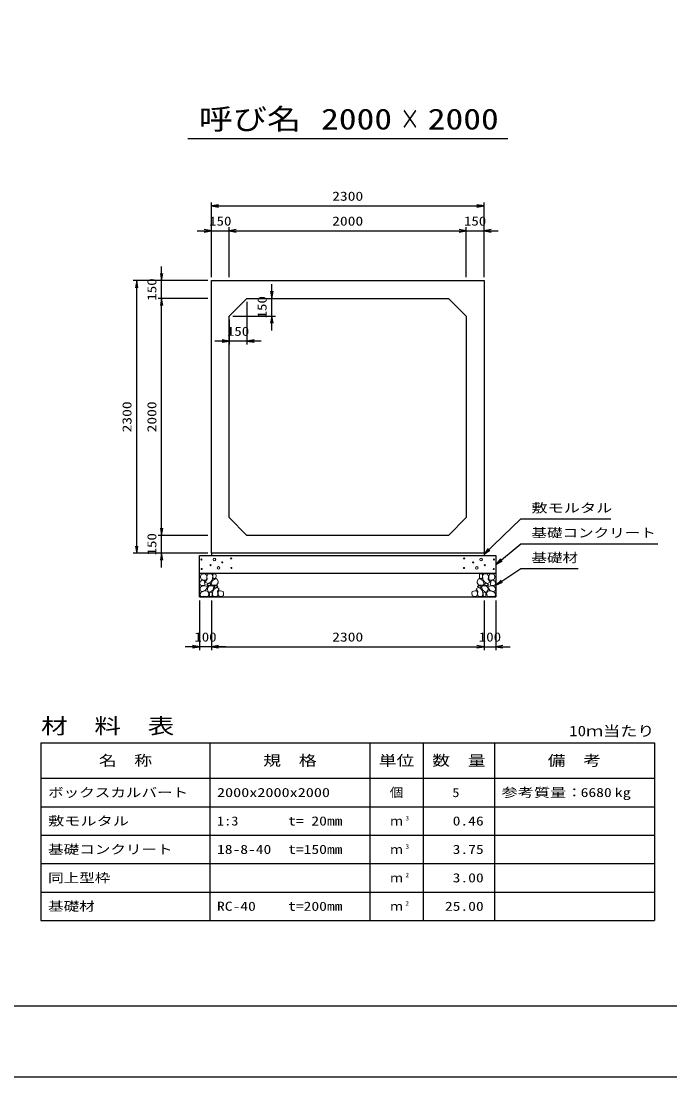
# Model space of a CAD drawing. Units: millimetres at full size. Extents: x 0 to 25230, y 0 to 17820.
# Drawn here: x 14960 to 20433, y 0 to 8910 of the extents above; entities that cross this region are included whole.
import ezdxf
from ezdxf.enums import TextEntityAlignment as Align

# ---------------------------------------------------------------- set-up
doc = ezdxf.new("R2010")
doc.units = ezdxf.units.MM
for name, color, linetype, lineweight in [('D-DCR-HCHn', 4, 'Continuous', 9), ('D-MTR-FRAM', 7, 'Continuous', 25), ('D-MTR-LINE', 7, 'Continuous', 25), ('D-STR-DIM', 7, 'Continuous', 25), ('D-STR-STRn', 1, 'Continuous', 25), ('D-STR-TXT', 7, 'Continuous', 25), ('D-TTL', 2, 'Continuous', 25), ('D-TTL-TXT', 7, 'Continuous', 25)]:
    doc.layers.add(name, color=color, linetype=linetype, lineweight=lineweight)
doc.layers.add('D-MTR', color=7, linetype='Continuous')
doc.layers.add('D-MTR-TXT', color=7, linetype='Continuous')
doc.styles.add('ＭＳ ゴシック', font='')
doc.styles.get('ＭＳ ゴシック').set_extended_font_data('MS Gothic')

# ---------------------------------------------------------------- blocks, each defined once
blk = doc.blocks.new('open_arrow')
at = {"color": 0, "linetype": 'Continuous', "lineweight": -2}
blk.add_lwpolyline([(7.5, 1.25), (0, 0), (7.5, -1.25)], dxfattribs=at)

msp = doc.modelspace()

# ---------------------------------------------------------------- linework, layer by layer
at = {"layer": 'D-DCR-HCHn'}
for points in [[(16472.281, 4183.808), (16465.346, 4163.005), (16474.592, 4149.136), (16497.707, 4146.824), (16513.488, 4153.599), (16506.952, 4169.939), (16511.575, 4179.185), (16502.33, 4188.431), (16488.461, 4193.053)], [(16516.198, 4241.594), (16495.395, 4246.217), (16476.904, 4236.971), (16474.592, 4216.168), (16479.215, 4199.988), (16502.33, 4193.053), (16518.51, 4193.053), (16525.444, 4204.611), (16525.444, 4230.037)], [(16534.69, 4243.906), (16527.756, 4223.102), (16530.067, 4199.988), (16513.887, 4174.562), (16534.69, 4163.005), (16557.805, 4174.562), (16571.673, 4193.053), (16576.296, 4223.102), (16571.673, 4239.283), (16557.805, 4246.217)], [(16573.985, 4188.431), (16562.427, 4160.693), (16571.673, 4149.136), (16599.411, 4149.136), (16610.968, 4153.759), (16622.525, 4169.939), (16622.525, 4183.808), (16610.968, 4202.299), (16597.099, 4204.611)], [(16578.608, 4239.283), (16578.608, 4211.545), (16590.165, 4204.611), (16601.722, 4211.545), (16604.034, 4227.725), (16601.722, 4241.594), (16585.542, 4246.217)], [(18856.015, 4188.431), (18867.573, 4160.693), (18858.327, 4149.136), (18830.589, 4149.136), (18819.032, 4153.759), (18807.475, 4169.939), (18807.475, 4183.808), (18819.032, 4202.299), (18832.901, 4204.611)], [(18851.392, 4239.283), (18851.392, 4211.545), (18839.835, 4204.611), (18828.278, 4211.545), (18825.966, 4227.725), (18828.278, 4241.594), (18844.458, 4246.217)], [(18895.31, 4243.906), (18902.244, 4223.102), (18899.933, 4199.988), (18916.113, 4174.562), (18895.31, 4163.005), (18872.195, 4174.562), (18858.327, 4193.053), (18853.704, 4223.102), (18858.327, 4239.283), (18872.195, 4246.217)], [(18913.802, 4241.594), (18934.605, 4246.217), (18953.096, 4236.971), (18955.408, 4216.168), (18950.785, 4199.988), (18927.67, 4193.053), (18911.49, 4193.053), (18904.556, 4204.611), (18904.556, 4230.037)], [(18957.719, 4183.808), (18964.654, 4163.005), (18955.408, 4149.136), (18932.293, 4146.824), (18916.512, 4153.599), (18923.048, 4169.939), (18918.425, 4179.185), (18927.67, 4188.431), (18941.539, 4193.053)], [(16516.155, 4107.009), (16533.277, 4132.692), (16531.137, 4139.112), (16507.594, 4145.533), (16486.192, 4143.393), (16471.21, 4130.551), (16469.07, 4115.57), (16471.21, 4100.588), (16488.332, 4096.308)], [(16524.716, 4053.503), (16539.698, 4059.924), (16543.978, 4081.326), (16535.417, 4096.308), (16520.435, 4100.588), (16501.173, 4098.448), (16479.771, 4089.887), (16469.07, 4077.045), (16469.07, 4062.064), (16475.49, 4053.503), (16501.173, 4055.643)], [(16539.313, 4163.005), (16527.756, 4153.759), (16532.379, 4146.824), (16548.559, 4146.824), (16555.493, 4149.136), (16560.116, 4158.382), (16553.182, 4165.316)], [(16576.082, 4107.009), (16586.783, 4132.692), (16578.222, 4143.393), (16552.539, 4143.393), (16541.838, 4139.112), (16531.137, 4124.131), (16531.137, 4111.289), (16541.838, 4094.167), (16554.679, 4092.027)], [(16612.466, 4055.643), (16618.886, 4074.905), (16616.746, 4096.308), (16631.728, 4119.85), (16612.466, 4130.551), (16591.063, 4119.85), (16578.222, 4102.728), (16573.941, 4074.905), (16578.222, 4059.924), (16591.063, 4053.503)], [(16608.185, 4130.551), (16618.886, 4139.112), (16614.606, 4145.533), (16599.624, 4145.533), (16593.204, 4143.393), (16588.923, 4134.832), (16595.344, 4128.411)], [(16629.588, 4057.783), (16648.85, 4053.503), (16665.972, 4062.064), (16668.112, 4081.326), (16663.831, 4096.308), (16642.429, 4102.728), (16627.447, 4102.728), (16621.027, 4092.027), (16621.027, 4068.484)], [(18800.412, 4057.783), (18781.15, 4053.503), (18764.028, 4062.064), (18761.888, 4081.326), (18766.169, 4096.308), (18787.571, 4102.728), (18802.553, 4102.728), (18808.973, 4092.027), (18808.973, 4068.484)], [(18817.534, 4055.643), (18811.114, 4074.905), (18813.254, 4096.308), (18798.272, 4119.85), (18817.534, 4130.551), (18838.937, 4119.85), (18851.778, 4102.728), (18856.059, 4074.905), (18851.778, 4059.924), (18838.937, 4053.503)], [(18821.815, 4130.551), (18811.114, 4139.112), (18815.394, 4145.533), (18830.376, 4145.533), (18836.796, 4143.393), (18841.077, 4134.832), (18834.656, 4128.411)], [(18853.918, 4107.009), (18843.217, 4132.692), (18851.778, 4143.393), (18877.461, 4143.393), (18888.162, 4139.112), (18898.863, 4124.131), (18898.863, 4111.289), (18888.162, 4094.167), (18875.321, 4092.027)], [(18890.687, 4163.005), (18902.244, 4153.759), (18897.621, 4146.824), (18881.441, 4146.824), (18874.507, 4149.136), (18869.884, 4158.382), (18876.818, 4165.316)], [(18905.284, 4053.503), (18890.302, 4059.924), (18886.022, 4081.326), (18894.583, 4096.308), (18909.565, 4100.588), (18928.827, 4098.448), (18950.229, 4089.887), (18960.93, 4077.045), (18960.93, 4062.064), (18954.51, 4053.503), (18928.827, 4055.643)], [(18913.845, 4107.009), (18896.723, 4132.692), (18898.863, 4139.112), (18922.406, 4145.533), (18943.808, 4143.393), (18958.79, 4130.551), (18960.93, 4115.57), (18958.79, 4100.588), (18941.668, 4096.308)], [(16571.801, 4059.924), (16571.801, 4085.606), (16561.1, 4092.027), (16550.399, 4085.606), (16548.259, 4070.625), (16550.399, 4057.783), (16565.381, 4053.503)], [(18858.199, 4059.924), (18858.199, 4085.606), (18868.9, 4092.027), (18879.601, 4085.606), (18881.741, 4070.625), (18879.601, 4057.783), (18864.619, 4053.503)]]:
    msp.add_lwpolyline(points, close=True, dxfattribs=at)
for centre, radius in [((16481.091, 4366.145), 4.5), ((16590.004, 4366.145), 11.25), ((16732.197, 4375.221), 4.5), ((18697.803, 4375.221), 4.5), ((18839.996, 4366.145), 11.25), ((18948.909, 4366.145), 4.5), ((16482.803, 4285.879), 4.5), ((16558.437, 4318.641), 4.5), ((16624.996, 4294.955), 11.25), ((16656.563, 4342.459), 4.5), ((16733.909, 4294.955), 4.5), ((18696.091, 4294.955), 4.5), ((18773.437, 4342.459), 4.5), ((18805.004, 4294.955), 11.25), ((18871.563, 4318.641), 4.5), ((18947.197, 4285.879), 4.5)]:
    msp.add_circle(centre, radius, dxfattribs=at)
at = {"layer": 'D-MTR-FRAM'}
for p, q in [((15127.5, 2820), (20302.5, 2820)), ((15127.5, 2820), (15127.5, 1320)), ((20302.5, 2820), (20302.5, 1320)), ((15127.5, 1320), (20302.5, 1320))]:
    msp.add_line(p, q, dxfattribs=at)
at = {"layer": 'D-MTR-LINE'}
for p, q in [((16552.5, 2820), (16552.5, 1320)), ((17902.5, 2820), (17902.5, 1320)), ((18352.5, 2820), (18352.5, 1320)), ((18952.5, 2820), (18952.5, 1320)), ((15127.5, 2520), (20302.5, 2520)), ((15127.5, 2280), (20302.5, 2280)), ((15127.5, 2040), (20302.5, 2040)), ((15127.5, 1800), (20302.5, 1800)), ((15127.5, 1560), (20302.5, 1560))]:
    msp.add_line(p, q, dxfattribs=at)
at = {"layer": 'D-STR-DIM'}
for p, q in [((16565, 6750), (16565, 7380)), ((16565, 7350), (18865, 7350)), ((18865, 6750), (18865, 7380)), ((16445, 7140), (16835, 7140)), ((16565, 6750), (16565, 7170)), ((16715, 6750), (16715, 7170)), ((16715, 6750), (16715, 7170)), ((16715, 7140), (18715, 7140)), ((18595, 7140), (18985, 7140)), ((18715, 6750), (18715, 7170)), ((18715, 6750), (18715, 7170)), ((18865, 6750), (18865, 7170)), ((16145, 6450), (16145, 6840)), ((16535, 6720), (15905, 6720)), ((15935, 4420), (15935, 6720)), ((16535, 6720), (16115, 6720)), ((17075, 6300), (17075, 6690)), ((16535, 6570), (16115, 6570)), ((16535, 6570), (16115, 6570)), ((16145, 4570), (16145, 6570)), ((16865, 6540), (16865, 6180)), ((16895, 6570), (17105, 6570)), ((16745, 6420), (17105, 6420)), ((16715, 6390), (16715, 6180)), ((16985, 6210), (16595, 6210)), ((16145, 4300), (16145, 4690)), ((16535, 4570), (16115, 4570)), ((16535, 4570), (16115, 4570)), ((16535, 4420), (15905, 4420)), ((16535, 4420), (16115, 4420)), ((16465, 4020), (16465, 3600)), ((16565, 4020), (16565, 3600)), ((16565, 4020), (16565, 3600)), ((18865, 4020), (18865, 3600)), ((18865, 4020), (18865, 3600)), ((18965, 4020), (18965, 3600)), ((16685, 3630), (16345, 3630)), ((16565, 3630), (18865, 3630)), ((18745, 3630), (19085, 3630))]:
    msp.add_line(p, q, dxfattribs=at)
at = {"layer": 'D-STR-STRn'}
for p, q in [((16565, 6720), (18865, 6720)), ((16565, 4420), (16565, 6720)), ((18865, 6720), (18865, 4420)), ((16865, 6570), (16715, 6420)), ((16865, 6570), (18565, 6570)), ((18715, 6420), (18565, 6570)), ((16715, 4720), (16715, 6420)), ((18715, 6420), (18715, 4720)), ((16715, 4720), (16865, 4570)), ((18565, 4570), (18715, 4720)), ((18565, 4570), (16865, 4570)), ((16465, 4050), (16465, 4400)), ((16465, 4400), (18965, 4400)), ((18865, 4420), (16565, 4420)), ((16565, 4420), (16565, 4400)), ((18865, 4420), (18865, 4400)), ((18965, 4400), (18965, 4050)), ((16465, 4250), (18965, 4250)), ((16465, 4050), (18965, 4050))]:
    msp.add_line(p, q, dxfattribs=at)
at = {"layer": 'D-STR-TXT'}
for points in [[(18865, 4410), (19175, 4710), (19235, 4710), (19934.975, 4710)], [(18965, 4325), (19175, 4500), (19235, 4500), (20330.457, 4500)], [(18965, 4150), (19175, 4290), (19235, 4290), (19659.416, 4290)]]:
    msp.add_lwpolyline(points, dxfattribs=at)
at = {"layer": 'D-TTL'}
for points in [[(0, 0), (25230, 0), (25230, 17820), (0, 17820)], [(600, 600), (24630, 600), (24630, 17220), (600, 17220)]]:
    msp.add_lwpolyline(points, close=True, dxfattribs=at)
at = {"layer": 'D-TTL-TXT'}
msp.add_line((16365, 7920), (19065, 7920), dxfattribs=at)

# ---------------------------------------------------------------- block references
at = {"layer": 'D-STR-DIM', "xscale": 8, "yscale": 8}
for p in [(16565, 7350), (16715, 7140), (16715, 7140), (18865, 7140), (16865, 6210), (16565, 3630), (16565, 3630), (18965, 3630)]:
    msp.add_blockref('open_arrow', p, dxfattribs=at)
for p, rotation in [((18865, 7350), 180), ((16565, 7140), 180), ((18715, 7140), 180), ((18715, 7140), 180), ((16145, 6720), 90), ((15935, 6720), 270), ((17075, 6570), 90), ((16145, 6570), 270), ((16145, 6570), 270), ((17075, 6420), 270), ((16715, 6210), 180), ((16145, 4570), 90), ((16145, 4570), 90), ((15935, 4420), 90), ((16145, 4420), 270), ((16465, 3630), 180), ((18865, 3630), 180), ((18865, 3630), 180)]:
    msp.add_blockref('open_arrow', p, dxfattribs=dict(at, rotation=rotation))
at = {"layer": 'D-STR-TXT', "xscale": 8, "yscale": 8}
for p, rotation in [((18865, 4410), 44.1), ((18965, 4325), 39.8), ((18965, 4150), 33.7)]:
    msp.add_blockref('open_arrow', p, dxfattribs=dict(at, rotation=rotation))

# ---------------------------------------------------------------- texts
at = {"layer": 'D-MTR', "style": 'ＭＳ ゴシック', "width": 1.25}
msp.add_text('材\u3000料\u3000表', height=132, dxfattribs=at).set_placement((15127.5, 2856), align=Align.BOTTOM_LEFT)
at = {"layer": 'D-MTR', "style": 'ＭＳ ゴシック', "width": 1.2}
msp.add_text('10ｍ当たり', height=87.98, dxfattribs=at).set_placement((20302.5, 2849), align=Align.BOTTOM_RIGHT)
at = {"layer": 'D-MTR-TXT', "style": 'ＭＳ ゴシック'}
for s, height, width, p in [('名\u3000称', 87.98, 1.25, (15840, 2670)), ('規\u3000格', 87.98, 1.25, (17227.5, 2670)), ('単位', 87.98, 1.25, (18127.5, 2670)), ('数\u3000量', 87.98, 1.25, (18652.5, 2670)), ('備\u3000考', 87.98, 1.25, (19627.5, 2670)), ('個', 76.98, 1.1, (18127.5, 2400))]:
    msp.add_text(s, height=height, dxfattribs=dict(at, width=width)).set_placement(p, align=Align.MIDDLE_CENTER)
for s, width, p in [('ボックスカルバート', 1.25, (15187.5, 2400)), ('2000x2000x2000', 1.3, (16612.5, 2400)), ('参考質量：    kg', 1.3, (19012.5, 2400)), ('敷モルタル', 1.3, (15187.5, 2160)), ('1:3', 1.15, (16612.5, 2160)), ('t= 20mm', 1.25, (17212.5, 2160)), ('基礎コンクリート', 1.25, (15187.5, 1920)), ('18-8-40', 1.25, (16612.5, 1920)), ('t=150mm', 1.25, (17212.5, 1920)), ('同上型枠', 1.25, (15187.5, 1680)), ('基礎材', 1.25, (15187.5, 1440)), ('RC-40', 1.25, (16612.5, 1440)), ('t=200mm', 1.25, (17212.5, 1440))]:
    msp.add_text(s, height=76.98, dxfattribs=dict(at, width=width)).set_placement(p, align=Align.MIDDLE_LEFT)
for s, width, p in [('5', 1.15, (18657.83, 2400)), ('6680', 1.25, (19942.5, 2400)), ('0.46', 1.25, (18862.5, 2160)), ('3.75', 1.25, (18862.5, 1920)), ('3.00', 1.25, (18862.5, 1680)), ('25.00', 1.25, (18862.5, 1440))]:
    msp.add_text(s, height=76.98, dxfattribs=dict(at, width=width)).set_placement(p, align=Align.MIDDLE_RIGHT)
for p in [(18127.5, 2160), (18127.5, 1920), (18127.5, 1680), (18127.5, 1440)]:
    msp.add_text('ｍ', height=76.98, dxfattribs=at).set_placement(p, align=Align.MIDDLE_CENTER)
at = {"layer": 'D-MTR-TXT', "style": 'ＭＳ ゴシック', "width": 1.15}
for s, p in [('3', (18202.5, 2153)), ('3', (18202.5, 1913)), ('2', (18202.5, 1673)), ('2', (18202.5, 1433))]:
    msp.add_text(s, height=38.49, dxfattribs=at).set_placement(p, align=Align.BOTTOM_LEFT)
at = {"layer": 'D-STR-DIM', "style": 'ＭＳ ゴシック'}
for s, width, p in [('2300', 1.25, (17715, 7432.5)), ('150', 1.2, (16640, 7222.5)), ('2000', 1.25, (17715, 7222.5)), ('150', 1.2, (18790, 7222.5)), ('150', 1.2, (16790, 6292.5)), ('100', 1.2, (16515, 3712.5)), ('2300', 1.25, (17715, 3712.5)), ('100', 1.2, (18915, 3712.5))]:
    msp.add_text(s, height=76.98, dxfattribs=dict(at, width=width)).set_placement(p, align=Align.MIDDLE_CENTER)
for s, width, p in [('150', 1.2, (16062.5, 6645)), ('150', 1.2, (16992.5, 6495)), ('2300', 1.25, (15852.5, 5570)), ('2000', 1.25, (16062.5, 5570)), ('150', 1.2, (16062.5, 4495))]:
    msp.add_text(s, height=76.98, rotation=90, dxfattribs=dict(at, width=width)).set_placement(p, align=Align.MIDDLE_CENTER)
at = {"layer": 'D-STR-TXT', "style": 'ＭＳ ゴシック'}
for s, width, p in [('敷モルタル', 1.3, (19265, 4740)), ('基礎コンクリート', 1.25, (19265, 4530)), ('基礎材', 1.25, (19265, 4320))]:
    msp.add_text(s, height=76.98, dxfattribs=dict(at, width=width)).set_placement(p, align=Align.BOTTOM_LEFT)
at = {"layer": 'D-TTL-TXT', "style": 'ＭＳ ゴシック'}
for s, width, p in [('呼び名', 1.2, (16890, 7942.5)), ('2000', 1.25, (17790, 7942.5)), ('×', 0.7, (18240, 7942.5)), ('2000', 1.25, (18690, 7942.5))]:
    msp.add_text(s, height=176, dxfattribs=dict(at, width=width)).set_placement(p, align=Align.BOTTOM_CENTER)

doc.saveas('drawing.dxf')
